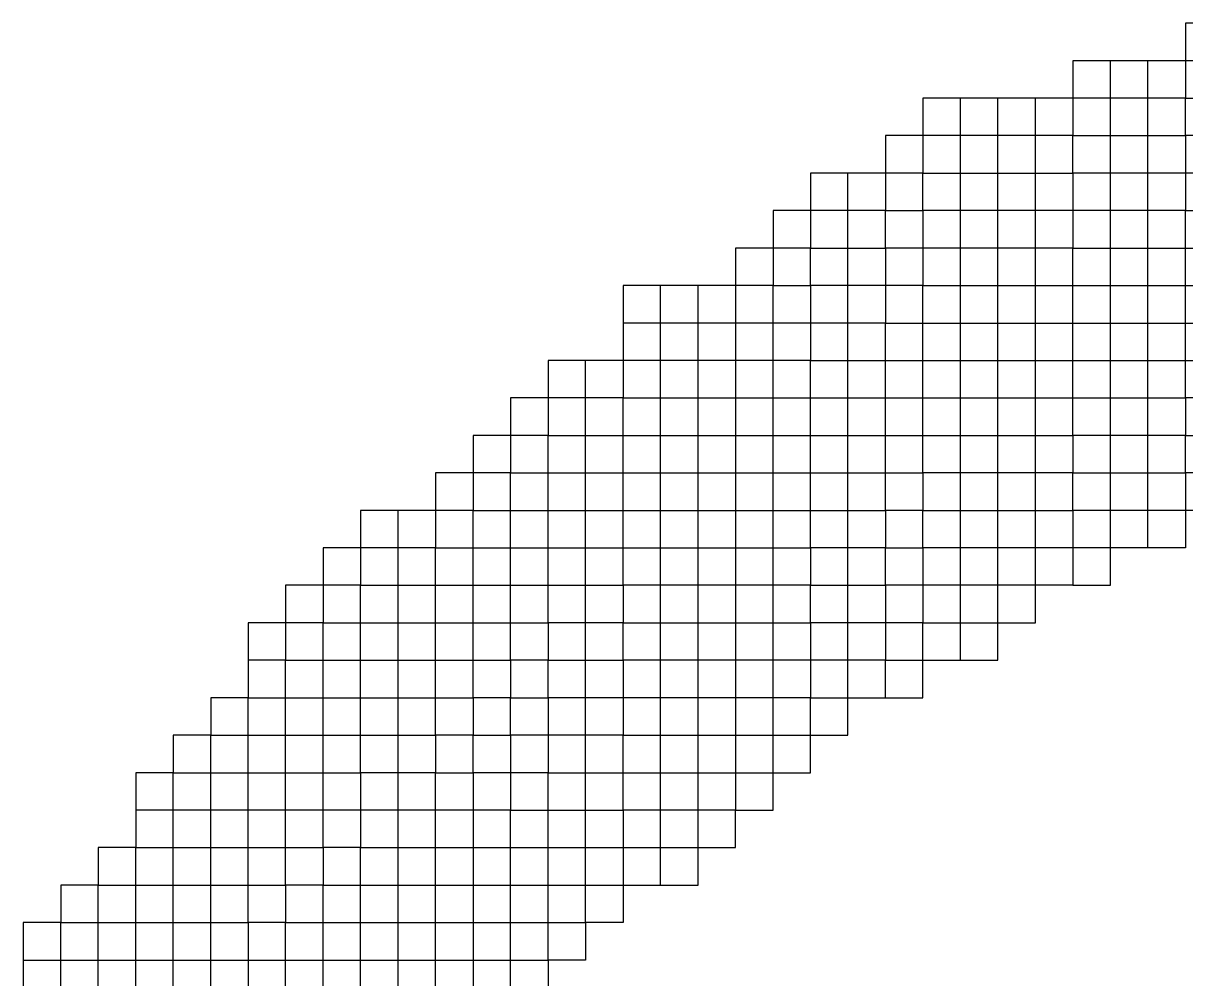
# Model space of a CAD drawing. Header units: millimetres. Extents: x 0 to 841, y 0 to 594.
# Drawn here: x 745.071 to 748.908, y 114.634 to 117.79 of the extents above; entities that cross this region are included whole.
import ezdxf
from ezdxf.enums import TextEntityAlignment as Align

# ---------------------------------------------------------------- set-up
doc = ezdxf.new("R2010")
doc.units = ezdxf.units.MM
doc.layers.add('TEXT', color=255, linetype='Continuous')
doc.styles.add('ECL', font='SIMFANG_2312.TTF', dxfattribs={"width": 0.7, "height": 3})

# ---------------------------------------------------------------- blocks, each defined once
blk = doc.blocks.new('*U34')
at = {"color": 32, "linetype": 'Continuous'}
for points in [[(-25.0635, 12.1465), (-25.212, 12.1465), (-25.212, 11.998), (-25.6575, 11.998), (-25.6575, 11.8495), (-26.2515, 11.8495), (-26.2515, 11.701), (-26.4, 11.701), (-26.4, 11.5525), (-26.697, 11.5525), (-26.697, 11.404), (-26.8455, 11.404), (-26.8455, 11.2555), (-26.994, 11.2555), (-26.994, 11.107), (-27.4395, 11.107), (-27.4395, 10.9585), (-27.4395, 10.81), (-27.7365, 10.81), (-27.7365, 10.6615), (-27.885, 10.6615), (-27.885, 10.513), (-28.0335, 10.513), (-28.0335, 10.3645), (-28.182, 10.3645), (-28.182, 10.216), (-28.479, 10.216), (-28.479, 10.0675), (-28.6275, 10.0675), (-28.6275, 9.919), (-28.776, 9.919), (-28.776, 9.7705), (-28.9245, 9.7705), (-28.9245, 9.622), (-28.9245, 9.4735), (-29.073, 9.4735), (-29.073, 9.325), (-29.2215, 9.325), (-29.2215, 9.1765), (-29.37, 9.1765), (-29.37, 9.028), (-29.37, 8.8795), (-29.5185, 8.8795), (-29.5185, 8.731), (-29.667, 8.731), (-29.667, 8.5825), (-29.8155, 8.5825), (-29.8155, 8.434), (-29.8155, 8.2855)], [(-29.2215, 8.2855), (-29.2215, 8.434), (-29.2215, 8.5825), (-29.073, 8.5825), (-29.073, 8.731), (-28.9245, 8.731), (-28.9245, 8.8795), (-28.776, 8.8795), (-28.776, 9.028), (-28.776, 9.1765), (-28.6275, 9.1765), (-28.6275, 9.325), (-28.479, 9.325), (-28.479, 9.4735), (-28.3305, 9.4735), (-28.182, 9.4735), (-28.182, 9.622), (-28.0335, 9.622), (-28.0335, 9.7705), (-27.885, 9.7705), (-27.885, 9.919), (-27.7365, 9.919), (-27.7365, 10.0675), (-27.588, 10.0675), (-27.4395, 10.0675), (-27.4395, 10.216), (-27.291, 10.216), (-27.1425, 10.216), (-26.994, 10.216), (-26.8455, 10.216), (-26.697, 10.216), (-26.697, 10.3645), (-26.5485, 10.3645), (-26.4, 10.3645), (-26.4, 10.513), (-26.2515, 10.513), (-26.2515, 10.6615), (-26.103, 10.6615), (-25.9545, 10.6615), (-25.806, 10.6615), (-25.6575, 10.6615), (-25.6575, 10.81), (-25.509, 10.81), (-25.3605, 10.81), (-25.212, 10.81), (-25.212, 10.9585), (-25.0635, 10.9585)], [(-29.073, 8.2855), (-29.073, 8.434), (-29.073, 8.5825), (-28.9245, 8.5825), (-28.9245, 8.731), (-28.776, 8.731), (-28.776, 8.8795), (-28.6275, 8.8795), (-28.6275, 9.028), (-28.6275, 9.1765), (-28.479, 9.1765), (-28.479, 9.325), (-28.3305, 9.325), (-28.182, 9.325), (-28.182, 9.4735), (-28.0335, 9.4735), (-28.0335, 9.622), (-27.885, 9.622), (-27.885, 9.7705), (-27.7365, 9.7705), (-27.7365, 9.919), (-27.588, 9.919), (-27.4395, 9.919), (-27.4395, 10.0675), (-27.291, 10.0675), (-27.1425, 10.0675), (-26.994, 10.0675), (-26.8455, 10.0675), (-26.697, 10.0675), (-26.697, 10.216), (-26.5485, 10.216), (-26.4, 10.216), (-26.4, 10.3645), (-26.2515, 10.3645), (-26.2515, 10.513), (-26.103, 10.513), (-25.9545, 10.513), (-25.806, 10.513), (-25.6575, 10.513), (-25.6575, 10.6615), (-25.509, 10.6615), (-25.3605, 10.6615), (-25.212, 10.6615), (-25.212, 10.81), (-25.0635, 10.81)], [(-28.182, 8.2855), (-28.182, 8.434), (-28.182, 8.5825), (-28.182, 8.731), (-28.182, 8.8795), (-28.182, 9.028), (-28.182, 9.1765), (-28.0335, 9.1765), (-28.0335, 9.325), (-27.885, 9.325), (-27.885, 9.4735), (-27.7365, 9.4735), (-27.7365, 9.622), (-27.588, 9.622), (-27.4395, 9.622), (-27.4395, 9.7705), (-27.291, 9.7705), (-27.1425, 9.7705), (-26.994, 9.7705), (-26.8455, 9.7705), (-26.697, 9.7705), (-26.697, 9.919), (-26.5485, 9.919), (-26.4, 9.919), (-26.4, 10.0675), (-26.2515, 10.0675), (-26.2515, 10.216), (-26.103, 10.216), (-25.9545, 10.216), (-25.806, 10.216), (-25.6575, 10.216), (-25.6575, 10.3645), (-25.509, 10.3645), (-25.3605, 10.3645), (-25.212, 10.3645), (-25.212, 10.513), (-25.0635, 10.513)], [(-27.885, 8.2855), (-27.885, 8.434), (-27.7365, 8.434), (-27.7365, 8.5825), (-27.588, 8.5825), (-27.588, 8.731), (-27.588, 8.8795), (-27.588, 9.028), (-27.588, 9.1765), (-27.588, 9.325), (-27.588, 9.4735), (-27.588, 9.622), (-27.588, 9.7705), (-27.588, 9.919), (-27.588, 10.0675), (-27.588, 10.216), (-27.588, 10.3645), (-27.588, 10.513), (-27.588, 10.6615), (-27.588, 10.81)]]:
    blk.add_lwpolyline(points, dxfattribs=at)
at = {"color": 15, "linetype": 'Continuous'}
for points in [[(-25.0635, 11.998), (-25.212, 11.998), (-25.212, 11.8495), (-25.3605, 11.8495), (-25.509, 11.8495), (-25.6575, 11.8495), (-25.6575, 11.701), (-25.806, 11.701), (-25.9545, 11.701), (-26.103, 11.701), (-26.2515, 11.701), (-26.2515, 11.5525), (-26.4, 11.5525), (-26.4, 11.404), (-26.5485, 11.404), (-26.697, 11.404), (-26.697, 11.2555), (-26.8455, 11.2555), (-26.8455, 11.107), (-26.994, 11.107), (-26.994, 10.9585), (-26.994, 10.81), (-26.994, 10.6615), (-26.994, 10.513), (-26.994, 10.3645), (-26.994, 10.216), (-26.994, 10.0675), (-26.994, 9.919), (-26.994, 9.7705), (-26.994, 9.622), (-26.994, 9.4735), (-26.994, 9.325), (-26.994, 9.1765), (-26.994, 9.028), (-27.1425, 9.028), (-27.291, 9.028), (-27.4395, 9.028), (-27.4395, 8.8795), (-27.4395, 8.731), (-27.4395, 8.5825), (-27.588, 8.5825), (-27.588, 8.434), (-27.7365, 8.434), (-27.7365, 8.2855)], [(-25.0635, 10.216), (-25.212, 10.216), (-25.212, 10.0675), (-25.3605, 10.0675), (-25.509, 10.0675), (-25.6575, 10.0675), (-25.6575, 9.919), (-25.806, 9.919), (-25.9545, 9.919), (-26.103, 9.919), (-26.2515, 9.919), (-26.2515, 9.7705), (-26.4, 9.7705), (-26.4, 9.622), (-26.5485, 9.622), (-26.697, 9.622), (-26.697, 9.4735), (-26.8455, 9.4735), (-26.994, 9.4735), (-27.1425, 9.4735), (-27.291, 9.4735), (-27.4395, 9.4735), (-27.4395, 9.325), (-27.588, 9.325), (-27.7365, 9.325), (-27.7365, 9.1765), (-27.885, 9.1765), (-27.885, 9.028), (-28.0335, 9.028), (-28.182, 9.028), (-28.3305, 9.028), (-28.479, 9.028), (-28.6275, 9.028), (-28.776, 9.028), (-28.9245, 9.028), (-29.073, 9.028), (-29.2215, 9.028), (-29.37, 9.028)]]:
    blk.add_lwpolyline(points, dxfattribs=at)
at = {"color": 13, "linetype": 'Continuous'}
for points in [[(-28.776, 8.2855), (-28.776, 8.434), (-28.6275, 8.434), (-28.6275, 8.5825), (-28.479, 8.5825), (-28.479, 8.731), (-28.3305, 8.731), (-28.182, 8.731), (-28.0335, 8.731), (-27.885, 8.731), (-27.885, 8.8795), (-27.7365, 8.8795), (-27.7365, 9.028), (-27.588, 9.028), (-27.4395, 9.028), (-27.4395, 9.1765), (-27.291, 9.1765), (-27.1425, 9.1765), (-26.994, 9.1765), (-26.8455, 9.1765), (-26.8455, 9.325), (-26.8455, 9.4735), (-26.8455, 9.622), (-26.8455, 9.7705), (-26.8455, 9.919), (-26.8455, 10.0675), (-26.8455, 10.216), (-26.8455, 10.3645), (-26.8455, 10.513), (-26.8455, 10.6615), (-26.8455, 10.81), (-26.8455, 10.9585), (-26.8455, 11.107), (-26.697, 11.107), (-26.697, 11.2555), (-26.5485, 11.2555), (-26.4, 11.2555), (-26.4, 11.404), (-26.2515, 11.404), (-26.2515, 11.5525), (-26.103, 11.5525), (-25.9545, 11.5525), (-25.806, 11.5525), (-25.6575, 11.5525), (-25.6575, 11.701), (-25.509, 11.701), (-25.3605, 11.701), (-25.212, 11.701), (-25.212, 11.8495), (-25.0635, 11.8495)], [(-25.0635, 11.5525), (-25.212, 11.5525), (-25.212, 11.404), (-25.3605, 11.404), (-25.509, 11.404), (-25.6575, 11.404), (-25.6575, 11.2555), (-25.806, 11.2555), (-25.9545, 11.2555), (-26.103, 11.2555), (-26.2515, 11.2555), (-26.2515, 11.107), (-26.4, 11.107), (-26.4, 10.9585), (-26.5485, 10.9585), (-26.697, 10.9585), (-26.697, 10.81), (-26.8455, 10.81), (-26.994, 10.81), (-27.1425, 10.81), (-27.291, 10.81), (-27.4395, 10.81), (-27.4395, 10.6615), (-27.588, 10.6615), (-27.7365, 10.6615), (-27.7365, 10.513), (-27.885, 10.513), (-27.885, 10.3645), (-28.0335, 10.3645), (-28.0335, 10.216), (-28.182, 10.216), (-28.182, 10.0675), (-28.3305, 10.0675), (-28.479, 10.0675), (-28.479, 9.919), (-28.6275, 9.919), (-28.6275, 9.7705), (-28.776, 9.7705), (-28.776, 9.622), (-28.9245, 9.622)], [(-28.479, 8.2855), (-28.479, 8.434), (-28.3305, 8.434), (-28.182, 8.434), (-28.0335, 8.434), (-27.885, 8.434), (-27.885, 8.5825), (-27.7365, 8.5825), (-27.7365, 8.731), (-27.588, 8.731), (-27.4395, 8.731), (-27.291, 8.731), (-27.1425, 8.731), (-27.1425, 8.8795), (-26.994, 8.8795), (-26.994, 9.028), (-26.8455, 9.028), (-26.8455, 9.1765), (-26.697, 9.1765), (-26.697, 9.325), (-26.697, 9.4735), (-26.5485, 9.4735), (-26.4, 9.4735), (-26.4, 9.622), (-26.2515, 9.622), (-26.103, 9.622), (-25.9545, 9.622), (-25.9545, 9.7705), (-25.806, 9.7705), (-25.806, 9.919), (-25.806, 10.0675), (-25.806, 10.216), (-25.806, 10.3645), (-25.806, 10.513), (-25.806, 10.6615), (-25.806, 10.81), (-25.806, 10.9585), (-25.806, 11.107), (-25.806, 11.2555), (-25.806, 11.404), (-25.806, 11.5525), (-25.806, 11.701), (-25.806, 11.8495)], [(-26.4, 9.4735), (-26.2515, 9.4735), (-26.2515, 9.622), (-26.2515, 9.7705), (-26.103, 9.7705), (-25.9545, 9.7705), (-25.9545, 9.919), (-25.9545, 10.0675), (-25.9545, 10.216), (-25.9545, 10.3645), (-25.9545, 10.513), (-25.9545, 10.6615), (-25.9545, 10.81), (-25.9545, 10.9585), (-25.9545, 11.107), (-25.9545, 11.2555), (-25.9545, 11.404), (-25.9545, 11.5525), (-25.9545, 11.701), (-25.9545, 11.8495)], [(-28.6275, 8.2855), (-28.6275, 8.434), (-28.479, 8.434), (-28.479, 8.5825), (-28.3305, 8.5825), (-28.182, 8.5825), (-28.0335, 8.5825), (-27.885, 8.5825), (-27.885, 8.731), (-27.7365, 8.731), (-27.7365, 8.8795), (-27.588, 8.8795), (-27.4395, 8.8795), (-27.291, 8.8795), (-27.1425, 8.8795), (-27.1425, 9.028), (-27.1425, 9.1765), (-27.1425, 9.325), (-27.1425, 9.4735), (-27.1425, 9.622), (-27.1425, 9.7705), (-27.1425, 9.919), (-27.1425, 10.0675), (-27.1425, 10.216), (-27.1425, 10.3645), (-27.1425, 10.513), (-27.1425, 10.6615), (-27.1425, 10.81), (-27.1425, 10.9585), (-27.1425, 11.107)], [(-28.3305, 8.2855), (-28.3305, 8.434), (-28.3305, 8.5825), (-28.3305, 8.731), (-28.3305, 8.8795), (-28.3305, 9.028), (-28.3305, 9.1765), (-28.3305, 9.325), (-28.3305, 9.4735), (-28.3305, 9.622), (-28.3305, 9.7705), (-28.3305, 9.919), (-28.3305, 10.0675), (-28.3305, 10.216)]]:
    blk.add_lwpolyline(points, dxfattribs=at)
at = {"color": 22, "linetype": 'Continuous'}
for points in [[(-25.0635, 11.701), (-25.212, 11.701), (-25.212, 11.5525), (-25.3605, 11.5525), (-25.509, 11.5525), (-25.6575, 11.5525), (-25.6575, 11.404), (-25.806, 11.404), (-25.9545, 11.404), (-26.103, 11.404), (-26.2515, 11.404), (-26.2515, 11.2555), (-26.4, 11.2555), (-26.4, 11.107), (-26.5485, 11.107), (-26.697, 11.107), (-26.697, 10.9585), (-26.8455, 10.9585), (-26.994, 10.9585), (-27.1425, 10.9585), (-27.291, 10.9585), (-27.4395, 10.9585)], [(-29.667, 8.2855), (-29.667, 8.434), (-29.667, 8.5825), (-29.5185, 8.5825), (-29.5185, 8.731), (-29.37, 8.731), (-29.37, 8.8795), (-29.2215, 8.8795), (-29.2215, 9.028), (-29.2215, 9.1765), (-29.073, 9.1765), (-29.073, 9.325), (-28.9245, 9.325), (-28.9245, 9.4735), (-28.776, 9.4735), (-28.776, 9.622), (-28.6275, 9.622), (-28.6275, 9.7705), (-28.479, 9.7705), (-28.479, 9.919), (-28.3305, 9.919), (-28.182, 9.919), (-28.182, 10.0675), (-28.0335, 10.0675), (-28.0335, 10.216), (-27.885, 10.216), (-27.885, 10.3645), (-27.7365, 10.3645), (-27.7365, 10.513), (-27.588, 10.513), (-27.4395, 10.513), (-27.4395, 10.6615), (-27.291, 10.6615), (-27.1425, 10.6615), (-26.994, 10.6615), (-26.8455, 10.6615), (-26.697, 10.6615), (-26.697, 10.81), (-26.5485, 10.81), (-26.4, 10.81), (-26.4, 10.9585), (-26.2515, 10.9585), (-26.2515, 11.107), (-26.103, 11.107), (-25.9545, 11.107), (-25.806, 11.107), (-25.6575, 11.107), (-25.6575, 11.2555), (-25.509, 11.2555), (-25.3605, 11.2555), (-25.212, 11.2555), (-25.212, 11.404), (-25.0635, 11.404)], [(-25.0635, 10.6615), (-25.212, 10.6615), (-25.212, 10.513), (-25.3605, 10.513), (-25.509, 10.513), (-25.6575, 10.513), (-25.6575, 10.3645), (-25.806, 10.3645), (-25.9545, 10.3645), (-26.103, 10.3645), (-26.2515, 10.3645), (-26.2515, 10.216), (-26.4, 10.216), (-26.4, 10.0675), (-26.5485, 10.0675), (-26.697, 10.0675), (-26.697, 9.919), (-26.8455, 9.919), (-26.994, 9.919), (-27.1425, 9.919), (-27.291, 9.919), (-27.4395, 9.919), (-27.4395, 9.7705), (-27.588, 9.7705), (-27.7365, 9.7705), (-27.7365, 9.622), (-27.885, 9.622), (-27.885, 9.4735), (-28.0335, 9.4735), (-28.0335, 9.325), (-28.182, 9.325), (-28.182, 9.1765), (-28.3305, 9.1765), (-28.479, 9.1765), (-28.479, 9.028), (-28.479, 8.8795), (-28.6275, 8.8795), (-28.6275, 8.731), (-28.776, 8.731), (-28.776, 8.5825), (-28.9245, 8.5825), (-28.9245, 8.434), (-28.9245, 8.2855)], [(-25.0635, 10.3645), (-25.212, 10.3645), (-25.212, 10.216), (-25.3605, 10.216), (-25.509, 10.216), (-25.6575, 10.216), (-25.6575, 10.0675), (-25.806, 10.0675), (-25.9545, 10.0675), (-26.103, 10.0675), (-26.2515, 10.0675), (-26.2515, 9.919), (-26.4, 9.919), (-26.4, 9.7705), (-26.5485, 9.7705), (-26.697, 9.7705), (-26.697, 9.622), (-26.8455, 9.622), (-26.994, 9.622), (-27.1425, 9.622), (-27.291, 9.622), (-27.4395, 9.622), (-27.4395, 9.4735), (-27.588, 9.4735), (-27.7365, 9.4735), (-27.7365, 9.325), (-27.885, 9.325), (-27.885, 9.1765), (-28.0335, 9.1765), (-28.0335, 9.028), (-28.0335, 8.8795), (-28.0335, 8.731), (-28.0335, 8.5825), (-28.0335, 8.434), (-28.0335, 8.2855)]]:
    blk.add_lwpolyline(points, dxfattribs=at)
at = {"color": 23, "linetype": 'Continuous'}
for points in [[(-25.6575, 9.919), (-25.509, 9.919), (-25.509, 10.0675), (-25.509, 10.216), (-25.509, 10.3645), (-25.509, 10.513), (-25.509, 10.6615), (-25.509, 10.81), (-25.509, 10.9585), (-25.509, 11.107), (-25.509, 11.2555), (-25.509, 11.404), (-25.509, 11.5525), (-25.509, 11.701), (-25.509, 11.8495), (-25.509, 11.998)], [(-25.3605, 10.0675), (-25.3605, 10.216), (-25.3605, 10.3645), (-25.3605, 10.513), (-25.3605, 10.6615), (-25.3605, 10.81), (-25.3605, 10.9585), (-25.3605, 11.107), (-25.3605, 11.2555), (-25.3605, 11.404), (-25.3605, 11.5525), (-25.3605, 11.701), (-25.3605, 11.8495), (-25.3605, 11.998)], [(-26.103, 9.622), (-26.103, 9.7705), (-26.103, 9.919), (-26.103, 10.0675), (-26.103, 10.216), (-26.103, 10.3645), (-26.103, 10.513), (-26.103, 10.6615), (-26.103, 10.81), (-26.103, 10.9585), (-26.103, 11.107), (-26.103, 11.2555), (-26.103, 11.404), (-26.103, 11.5525), (-26.103, 11.701), (-26.103, 11.8495)], [(-29.8155, 8.434), (-29.667, 8.434), (-29.5185, 8.434), (-29.37, 8.434), (-29.2215, 8.434), (-29.073, 8.434), (-28.9245, 8.434), (-28.776, 8.434), (-28.776, 8.5825), (-28.6275, 8.5825), (-28.6275, 8.731), (-28.479, 8.731), (-28.479, 8.8795), (-28.3305, 8.8795), (-28.182, 8.8795), (-28.0335, 8.8795), (-27.885, 8.8795), (-27.885, 9.028), (-27.7365, 9.028), (-27.7365, 9.1765), (-27.588, 9.1765), (-27.4395, 9.1765), (-27.4395, 9.325), (-27.291, 9.325), (-27.1425, 9.325), (-26.994, 9.325), (-26.8455, 9.325), (-26.697, 9.325), (-26.5485, 9.325), (-26.5485, 9.4735), (-26.5485, 9.622), (-26.5485, 9.7705), (-26.5485, 9.919), (-26.5485, 10.0675), (-26.5485, 10.216), (-26.5485, 10.3645), (-26.5485, 10.513), (-26.5485, 10.6615), (-26.5485, 10.81), (-26.5485, 10.9585), (-26.5485, 11.107), (-26.5485, 11.2555), (-26.5485, 11.404), (-26.5485, 11.5525)], [(-27.291, 8.731), (-27.291, 8.8795), (-27.291, 9.028), (-27.291, 9.1765), (-27.291, 9.325), (-27.291, 9.4735), (-27.291, 9.622), (-27.291, 9.7705), (-27.291, 9.919), (-27.291, 10.0675), (-27.291, 10.216), (-27.291, 10.3645), (-27.291, 10.513), (-27.291, 10.6615), (-27.291, 10.81), (-27.291, 10.9585), (-27.291, 11.107)]]:
    blk.add_lwpolyline(points, dxfattribs=at)
at = {"color": 34, "linetype": 'Continuous'}
for points in [[(-29.5185, 8.2855), (-29.5185, 8.434), (-29.5185, 8.5825), (-29.37, 8.5825), (-29.37, 8.731), (-29.2215, 8.731), (-29.2215, 8.8795), (-29.073, 8.8795), (-29.073, 9.028), (-29.073, 9.1765), (-28.9245, 9.1765), (-28.9245, 9.325), (-28.776, 9.325), (-28.776, 9.4735), (-28.6275, 9.4735), (-28.6275, 9.622), (-28.479, 9.622), (-28.479, 9.7705), (-28.3305, 9.7705), (-28.182, 9.7705), (-28.182, 9.919), (-28.0335, 9.919), (-28.0335, 10.0675), (-27.885, 10.0675), (-27.885, 10.216), (-27.7365, 10.216), (-27.7365, 10.3645), (-27.588, 10.3645), (-27.4395, 10.3645), (-27.4395, 10.513), (-27.291, 10.513), (-27.1425, 10.513), (-26.994, 10.513), (-26.8455, 10.513), (-26.697, 10.513), (-26.697, 10.6615), (-26.5485, 10.6615), (-26.4, 10.6615), (-26.4, 10.81), (-26.2515, 10.81), (-26.2515, 10.9585), (-26.103, 10.9585), (-25.9545, 10.9585), (-25.806, 10.9585), (-25.6575, 10.9585), (-25.6575, 11.107), (-25.509, 11.107), (-25.3605, 11.107), (-25.212, 11.107), (-25.212, 11.2555), (-25.0635, 11.2555)], [(-29.37, 8.2855), (-29.37, 8.434), (-29.37, 8.5825), (-29.2215, 8.5825), (-29.2215, 8.731), (-29.073, 8.731), (-29.073, 8.8795), (-28.9245, 8.8795), (-28.9245, 9.028), (-28.9245, 9.1765), (-28.776, 9.1765), (-28.776, 9.325), (-28.6275, 9.325), (-28.6275, 9.4735), (-28.479, 9.4735), (-28.479, 9.622), (-28.3305, 9.622), (-28.182, 9.622), (-28.182, 9.7705), (-28.0335, 9.7705), (-28.0335, 9.919), (-27.885, 9.919), (-27.885, 10.0675), (-27.7365, 10.0675), (-27.7365, 10.216), (-27.588, 10.216), (-27.4395, 10.216), (-27.4395, 10.3645), (-27.291, 10.3645), (-27.1425, 10.3645), (-26.994, 10.3645), (-26.8455, 10.3645), (-26.697, 10.3645), (-26.697, 10.513), (-26.5485, 10.513), (-26.4, 10.513), (-26.4, 10.6615), (-26.2515, 10.6615), (-26.2515, 10.81), (-26.103, 10.81), (-25.9545, 10.81), (-25.806, 10.81), (-25.6575, 10.81), (-25.6575, 10.9585), (-25.509, 10.9585), (-25.3605, 10.9585), (-25.212, 10.9585), (-25.212, 11.107), (-25.0635, 11.107)]]:
    blk.add_lwpolyline(points, dxfattribs=at)
blk = doc.blocks.new('XXDAFRAM-CH-HENG-A1')
at = {"layer": 'TEXT', "xscale": 0.8333333333339397, "yscale": 0.8333333333334849, "zscale": 0.8333333333333334}
blk.add_blockref('*U34', (769.9168, 107.6677), dxfattribs=at)
at = {"linetype": 'Continuous', "style": 'ECL', "width": 0.7}
for tag, height, p in [('DESIGNSTATUS', 3.5, (818.8528, 76.5743)), ('DESIGNSTATUS', 3.5, (818.8528, 76.5743)), ('ENDESIGNSTATUS', 3.5, (818.8897, 70.8893)), ('ENDESIGNSTATUS', 3.5, (818.8897, 70.8893)), ('O', 4, (784.75, 63.4599)), ('G', 4, (821.75, 63.4599)), ('V', 4, (778.5833, 63.4599)), ('L', 4, (790.9167, 63.4599)), ('N', 4, (797.0833, 63.4599)), ('D', 4, (809.4167, 63.4599)), ('W', 4, (815.5833, 63.4599)), ('VEREN40', 4, (827.8219, 63.3019)), ('DWGNAME1', 5, (768.7623, 48.8062)), ('DWGENAME1', 5, (768.9787, 42.7067)), ('DWGNAME', 5, (768.7334, 42.4248)), ('DWGENAME', 5, (769.2391, 35.3086)), ('DWGNAME2', 5, (769.1147, 35.2699)), ('DWGENAME2', 5, (769.396, 28.8107)), ('DWGNO', 5, (758.8104, 15.1389)), ('VEREN40', 4, (825.7732, 15.2229))]:
    blk.add_attdef(tag, text='', height=height, dxfattribs=at).set_placement(p, align=Align.MIDDLE)
at = {"style": 'ECL', "width": 0.7, "flags": 1}
for p in [(697.3889, 48.2777), (697.3889, 40.2777), (697.3889, 32.2777), (697.3889, 24.2777)]:
    blk.add_attdef('DATE', text='', height=5, dxfattribs=at).set_placement(p, align=Align.MIDDLE)
for tag, p in [('SJ1', (666.5556, 44.2777)), ('JH', (666.5556, 36.2777)), ('SH1', (666.5556, 28.2777)), ('PZ', (666.5556, 20.2778)), ('BL', (666.5556, 10))]:
    blk.add_attdef(tag, p, '', height=5, dxfattribs=at)

msp = doc.modelspace()

# ---------------------------------------------------------------- block references
msp.add_blockref('XXDAFRAM-CH-HENG-A1', (0, 0))

doc.saveas('drawing.dxf')
